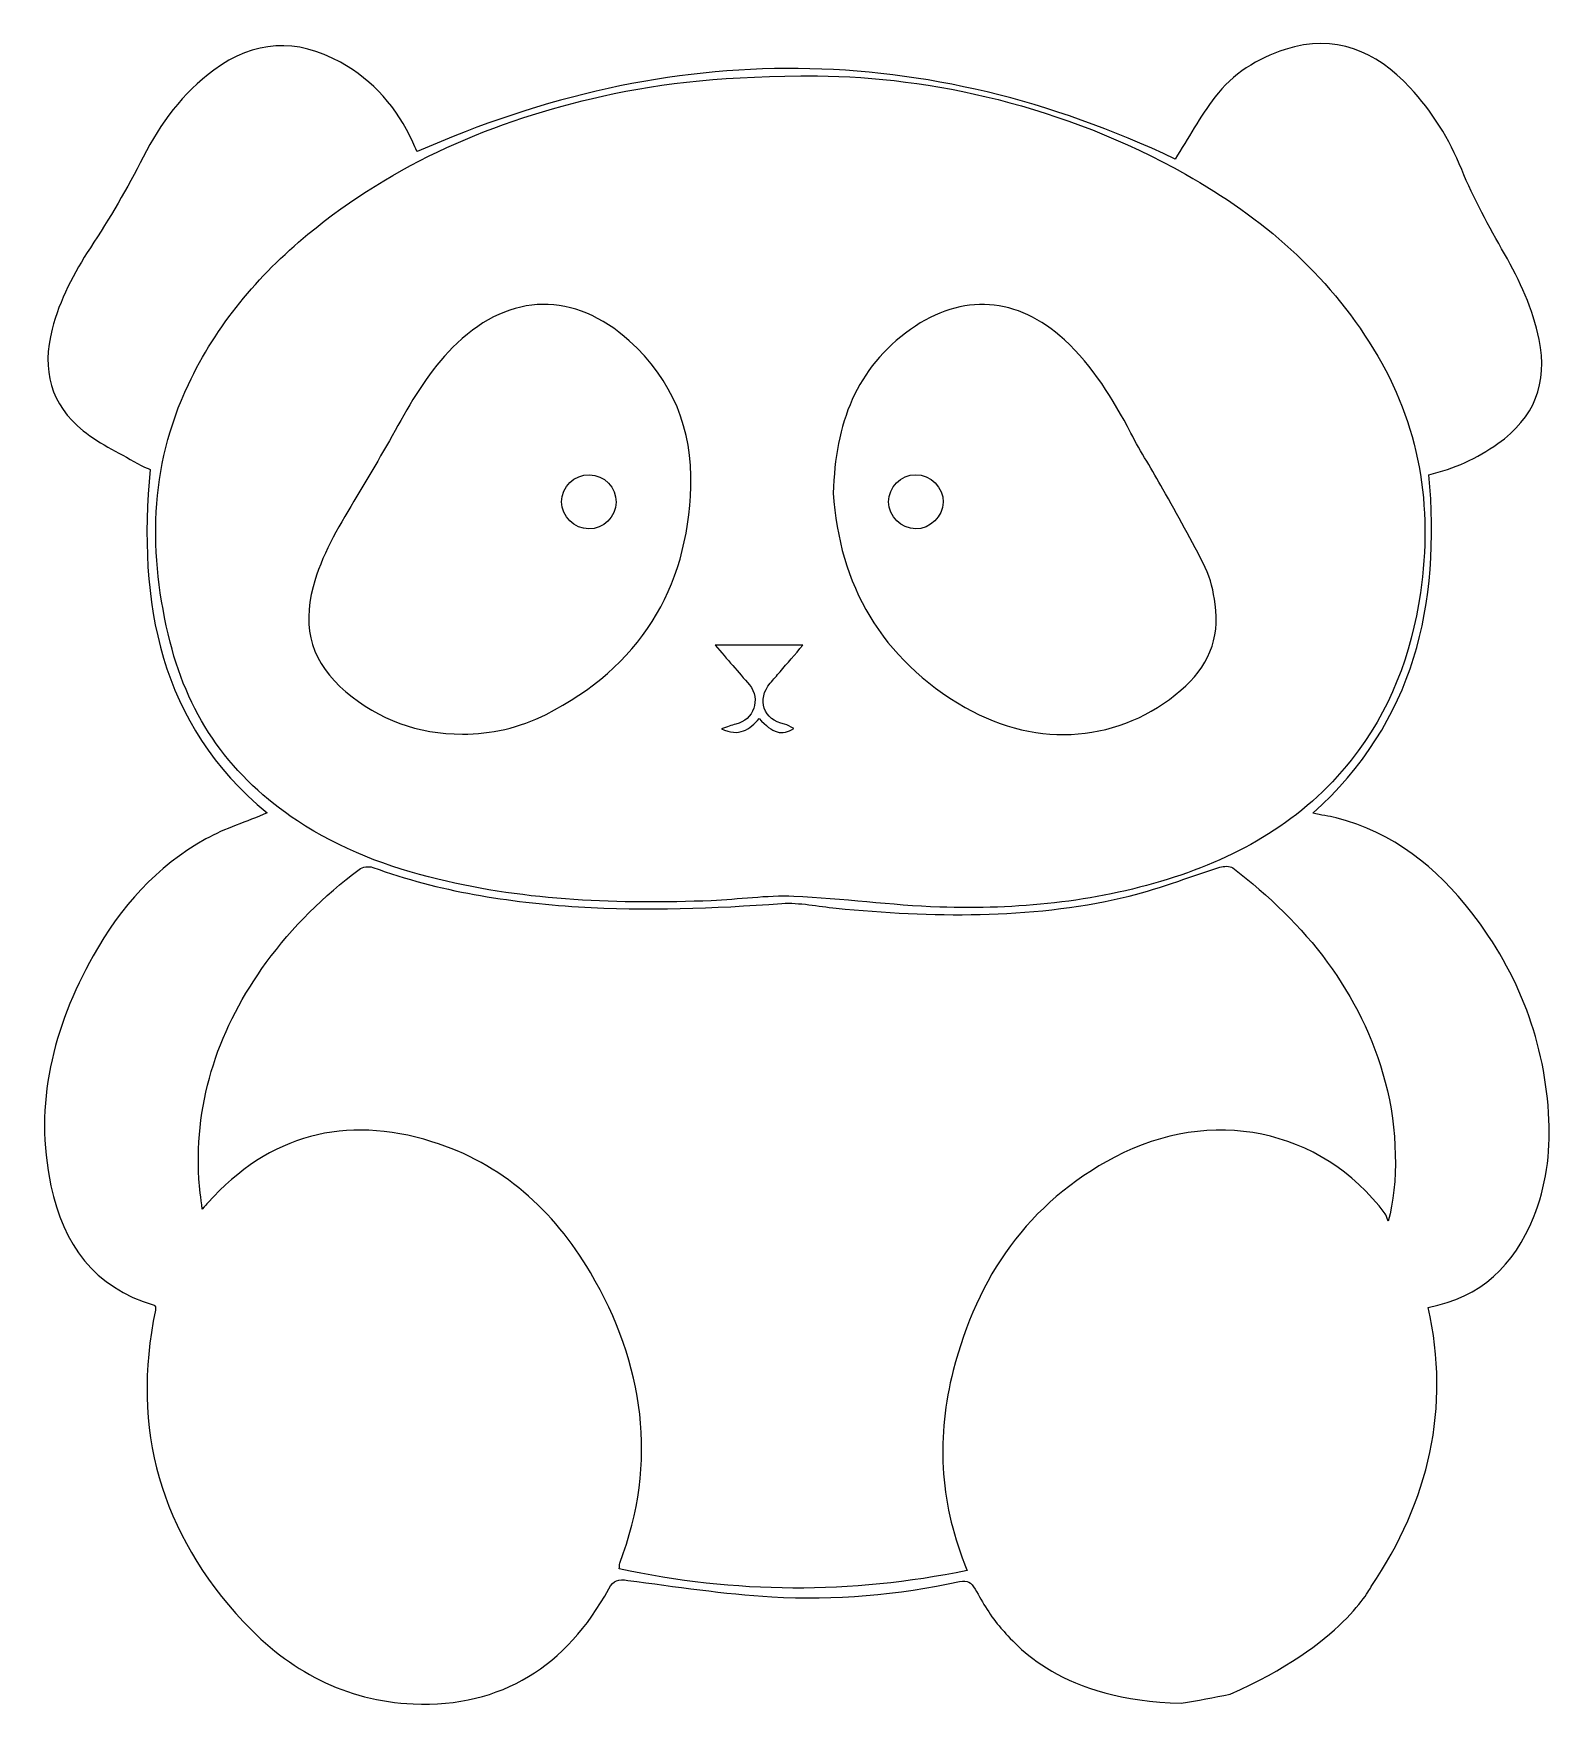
# Model space of a CAD drawing. Header units: centimetres. Extents: x -8.7 to 7.2, y -8.7 to 8.8.
import ezdxf

# ---------------------------------------------------------------- set-up
doc = ezdxf.new("R2010")
doc.units = ezdxf.units.CM
doc.header["$MEASUREMENT"] = 0
doc.layers.add('Layer 1', color=7, linetype='Continuous')

msp = doc.modelspace()

# ---------------------------------------------------------------- linework, layer by layer
at = {"layer": 'Layer 1'}
msp.add_open_spline([(3.85024, -8.57398), (3.68069, -8.60488), (3.51051, -8.64193), (3.33851, -8.6659), (3.33851, -8.6659), (2.08539, -8.64704), (1.59856, -8.0513), (1.44743, -7.88038), (1.44743, -7.88038), (1.33996, -7.75878), (1.25727, -7.61323), (1.17634, -7.47107), (1.17634, -7.47107), (1.13504, -7.39855), (1.10067, -7.37407), (1.01415, -7.39225), (1.01415, -7.39225), (0.3646, -7.5287), (-0.29421, -7.5923), (-0.95567, -7.55232), (-0.95567, -7.55232), (-1.46137, -7.52176), (-1.96461, -7.44543), (-2.46758, -7.37904), (-2.46758, -7.37904), (-2.56653, -7.36597), (-2.61363, -7.37388), (-2.66586, -7.46889), (-2.66586, -7.46889), (-3.10938, -8.27553), (-3.78484, -8.71264), (-4.71672, -8.67499), (-4.71672, -8.67499), (-5.42641, -8.64628), (-6.0212, -8.32534), (-6.49834, -7.81295), (-6.49834, -7.81295), (-7.36112, -6.88635), (-7.68269, -5.79603), (-7.42113, -4.54632), (-7.42113, -4.54632), (-7.4188, -4.53529), (-7.42081, -4.52335), (-7.42092, -4.51174), (-7.42092, -4.51174), (-7.42563, -4.5056), (-7.42904, -4.49565), (-7.43489, -4.49396), (-7.43489, -4.49396), (-8.06552, -4.30997), (-8.38742, -3.85078), (-8.51701, -3.24214), (-8.51701, -3.24214), (-8.70037, -2.38119), (-8.49447, -1.58273), (-8.07399, -0.83054), (-8.07399, -0.83054), (-7.78858, -0.32), (-7.40991, 0.10942), (-6.8926, 0.39472), (-6.8926, 0.39472), (-6.69014, 0.50637), (-6.46522, 0.57728), (-6.24884, 0.66745), (-6.24884, 0.66745), (-7.38139, 1.60029), (-7.60742, 2.86706), (-7.47645, 4.27092), (-7.47645, 4.27092), (-7.49997, 4.2806), (-7.53707, 4.29119), (-7.56937, 4.31003), (-7.56937, 4.31003), (-7.77405, 4.42938), (-7.99397, 4.52998), (-8.17818, 4.6756), (-8.17818, 4.6756), (-8.52288, 4.94817), (-8.6153, 5.31716), (-8.50513, 5.73933), (-8.50513, 5.73933), (-8.42419, 6.04945), (-8.27703, 6.32988), (-8.1032, 6.59486), (-8.1032, 6.59486), (-7.90161, 6.90209), (-7.71696, 7.21721), (-7.55001, 7.54503), (-7.55001, 7.54503), (-7.36962, 7.89917), (-7.13477, 8.21747), (-6.80973, 8.4571), (-6.80973, 8.4571), (-6.38521, 8.77008), (-5.93944, 8.79421), (-5.48009, 8.53923), (-5.48009, 8.53923), (-5.13335, 8.34675), (-4.88592, 8.06163), (-4.72193, 7.70225), (-4.72193, 7.70225), (-4.70735, 7.67034), (-4.69298, 7.63835), (-4.67825, 7.60655), (-4.67825, 7.60655), (-4.67669, 7.60322), (-4.67314, 7.60081), (-4.67439, 7.60216), (-4.67439, 7.60216), (-2.00175, 8.78649), (0.65289, 8.76858), (3.27462, 7.52432), (3.27462, 7.52432), (3.41014, 7.73818), (3.53439, 7.96874), (3.69187, 8.17385), (3.69187, 8.17385), (3.8788, 8.41737), (4.13616, 8.58096), (4.42884, 8.6742), (4.42884, 8.6742), (4.95377, 8.84144), (5.37869, 8.65809), (5.73742, 8.27431), (5.73742, 8.27431), (5.97229, 8.02309), (6.15147, 7.7325), (6.28005, 7.41637), (6.28005, 7.41637), (6.40573, 7.10736), (6.56625, 6.81902), (6.72987, 6.53025), (6.72987, 6.53025), (6.88992, 6.24778), (7.02745, 5.9542), (7.09296, 5.63231), (7.09296, 5.63231), (7.18628, 5.17352), (7.04279, 4.81062), (6.65925, 4.5403), (6.65925, 4.5403), (6.43973, 4.38557), (6.20165, 4.27429), (5.93673, 4.21505), (5.93673, 4.21505), (6.05854, 2.8534), (5.78944, 1.62869), (4.71846, 0.66418), (4.71846, 0.66418), (4.80776, 0.64669), (4.88613, 0.63513), (4.96256, 0.61584), (4.96256, 0.61584), (5.56258, 0.46426), (6.01536, 0.09734), (6.38589, -0.37921), (6.38589, -0.37921), (6.88196, -1.01723), (7.15739, -1.74208), (7.19546, -2.55152), (7.19546, -2.55152), (7.21194, -2.90233), (7.16477, -3.24698), (7.0329, -3.57443), (7.0329, -3.57443), (6.83131, -4.07476), (6.48344, -4.41141), (5.92895, -4.51703), (5.92895, -4.51703), (6.16369, -5.57751), (5.93975, -6.54223), (5.33097, -7.44446), (5.33097, -7.44446), (5.33096, -7.44445), (5.03497, -8.05397), (3.85024, -8.57398)], degree=3, knots=[0, 0, 0, 0, 0.02222222, 0.02222222, 0.02222222, 0.02222222, 0.04444444, 0.04444444, 0.04444444, 0.04444444, 0.06666667, 0.06666667, 0.06666667, 0.06666667, 0.08888889, 0.08888889, 0.08888889, 0.08888889, 0.11111111, 0.11111111, 0.11111111, 0.11111111, 0.13333333, 0.13333333, 0.13333333, 0.13333333, 0.15555556, 0.15555556, 0.15555556, 0.15555556, 0.17777778, 0.17777778, 0.17777778, 0.17777778, 0.2, 0.2, 0.2, 0.2, 0.22222222, 0.22222222, 0.22222222, 0.22222222, 0.24444444, 0.24444444, 0.24444444, 0.24444444, 0.26666667, 0.26666667, 0.26666667, 0.26666667, 0.28888889, 0.28888889, 0.28888889, 0.28888889, 0.31111111, 0.31111111, 0.31111111, 0.31111111, 0.33333333, 0.33333333, 0.33333333, 0.33333333, 0.35555556, 0.35555556, 0.35555556, 0.35555556, 0.37777778, 0.37777778, 0.37777778, 0.37777778, 0.4, 0.4, 0.4, 0.4, 0.42222222, 0.42222222, 0.42222222, 0.42222222, 0.44444444, 0.44444444, 0.44444444, 0.44444444, 0.46666667, 0.46666667, 0.46666667, 0.46666667, 0.48888889, 0.48888889, 0.48888889, 0.48888889, 0.51111111, 0.51111111, 0.51111111, 0.51111111, 0.53333333, 0.53333333, 0.53333333, 0.53333333, 0.55555556, 0.55555556, 0.55555556, 0.55555556, 0.57777778, 0.57777778, 0.57777778, 0.57777778, 0.6, 0.6, 0.6, 0.6, 0.62222222, 0.62222222, 0.62222222, 0.62222222, 0.64444444, 0.64444444, 0.64444444, 0.64444444, 0.66666667, 0.66666667, 0.66666667, 0.66666667, 0.68888889, 0.68888889, 0.68888889, 0.68888889, 0.71111111, 0.71111111, 0.71111111, 0.71111111, 0.73333333, 0.73333333, 0.73333333, 0.73333333, 0.75555556, 0.75555556, 0.75555556, 0.75555556, 0.77777778, 0.77777778, 0.77777778, 0.77777778, 0.8, 0.8, 0.8, 0.8, 0.82222222, 0.82222222, 0.82222222, 0.82222222, 0.84444444, 0.84444444, 0.84444444, 0.84444444, 0.86666667, 0.86666667, 0.86666667, 0.86666667, 0.88888889, 0.88888889, 0.88888889, 0.88888889, 0.91111111, 0.91111111, 0.91111111, 0.91111111, 0.93333333, 0.93333333, 0.93333333, 0.93333333, 0.95555556, 0.95555556, 0.95555556, 0.95555556, 1, 1, 1, 1], dxfattribs=at)
at = {"layer": 'Layer 1', "color": 7}
for points, knots in [([(5.35559, 5.53236), (4.86865, 6.32616), (4.1874, 6.91274), (3.38481, 7.36484), (3.38481, 7.36484), (2.10087, 8.08808), (0.7085, 8.38526), (-0.47715, 8.3969), (-0.47715, 8.3969), (-1.42089, 8.39793), (-2.08079, 8.33083), (-2.73161, 8.18523), (-2.73161, 8.18523), (-3.86855, 7.93086), (-4.91617, 7.48316), (-5.82168, 6.73576), (-5.82168, 6.73576), (-6.34992, 6.29975), (-6.78074, 5.78427), (-7.07517, 5.16144), (-7.07517, 5.16144), (-7.48919, 4.28564), (-7.4967, 3.37855), (-7.26673, 2.45888), (-7.26673, 2.45888), (-7.06763, 1.66259), (-6.61898, 1.03656), (-5.93238, 0.58492), (-5.93238, 0.58492), (-5.48, 0.28737), (-4.98089, 0.09859), (-4.45733, -0.02807), (-4.45733, -0.02807), (-3.51409, -0.25638), (-2.55498, -0.29075), (-1.59078, -0.25225), (-1.59078, -0.25225), (-1.30196, -0.24077), (-1.01256, -0.19555), (-0.72517, -0.20775), (-0.72517, -0.20775), (-0.21423, -0.22945), (0.29464, -0.30247), (0.80558, -0.31917), (0.80558, -0.31917), (1.61407, -0.34563), (2.41478, -0.27009), (3.19252, -0.029), (3.19252, -0.029), (3.95179, 0.20637), (4.61741, 0.58907), (5.12014, 1.22023), (5.12014, 1.22023), (5.53009, 1.73492), (5.75128, 2.32868), (5.84639, 2.97466), (5.84639, 2.97466), (5.98035, 3.88461), (5.84078, 4.74131), (5.35559, 5.53236)], [0, 0, 0, 0, 0.0625, 0.0625, 0.0625, 0.0625, 0.125, 0.125, 0.125, 0.125, 0.1875, 0.1875, 0.1875, 0.1875, 0.25, 0.25, 0.25, 0.25, 0.3125, 0.3125, 0.3125, 0.3125, 0.375, 0.375, 0.375, 0.375, 0.4375, 0.4375, 0.4375, 0.4375, 0.5, 0.5, 0.5, 0.5, 0.5625, 0.5625, 0.5625, 0.5625, 0.625, 0.625, 0.625, 0.625, 0.6875, 0.6875, 0.6875, 0.6875, 0.75, 0.75, 0.75, 0.75, 0.8125, 0.8125, 0.8125, 0.8125, 0.875, 0.875, 0.875, 0.875, 1, 1, 1, 1]), ([(-1.80462, 4.09194), (-1.83796, 3.00458), (-2.34887, 2.19803), (-3.32402, 1.70098), (-3.32402, 1.70098), (-3.60244, 1.55908), (-3.90409, 1.49445), (-4.20109, 1.49498), (-4.20109, 1.49498), (-4.67538, 1.49199), (-5.07382, 1.6477), (-5.42315, 1.9384), (-5.42315, 1.9384), (-5.77576, 2.23185), (-5.88718, 2.59896), (-5.76729, 3.04052), (-5.76729, 3.04052), (-5.67913, 3.3653), (-5.51125, 3.65068), (-5.33988, 3.93568), (-5.33988, 3.93568), (-5.17137, 4.21598), (-5.00635, 4.49855), (-4.8472, 4.78428), (-4.8472, 4.78428), (-4.68287, 5.07929), (-4.50197, 5.36078), (-4.25546, 5.59504), (-4.25546, 5.59504), (-3.69523, 6.12746), (-3.02591, 6.1358), (-2.45045, 5.61867), (-2.45045, 5.61867), (-1.99628, 5.21055), (-1.78636, 4.68617), (-1.80462, 4.09194)], [0, 0, 0, 0, 0.1, 0.1, 0.1, 0.1, 0.2, 0.2, 0.2, 0.2, 0.3, 0.3, 0.3, 0.3, 0.4, 0.4, 0.4, 0.4, 0.5, 0.5, 0.5, 0.5, 0.6, 0.6, 0.6, 0.6, 0.7, 0.7, 0.7, 0.7, 0.8, 0.8, 0.8, 0.8, 1, 1, 1, 1]), ([(3.33576, 1.95466), (2.7065, 1.41303), (1.84163, 1.33429), (1.07302, 1.77445), (1.07302, 1.77445), (0.18759, 2.2815), (-0.25032, 3.06842), (-0.31099, 4.02097), (-0.31099, 4.02097), (-0.29086, 4.75408), (-0.07146, 5.33389), (0.49922, 5.73875), (0.49922, 5.73875), (1.0414, 6.12343), (1.62381, 6.07967), (2.11286, 5.62903), (2.11286, 5.62903), (2.41388, 5.35172), (2.62245, 5.0102), (2.80972, 4.65142), (2.80972, 4.65142), (2.9141, 4.4515), (3.03673, 4.26116), (3.14653, 4.06397), (3.14653, 4.06397), (3.29824, 3.79163), (3.45368, 3.52078), (3.59106, 3.24122), (3.59106, 3.24122), (3.64832, 3.12464), (3.6753, 2.98899), (3.69478, 2.85887), (3.69478, 2.85887), (3.74981, 2.49095), (3.61336, 2.19358), (3.33576, 1.95466)], [0, 0, 0, 0, 0.1, 0.1, 0.1, 0.1, 0.2, 0.2, 0.2, 0.2, 0.3, 0.3, 0.3, 0.3, 0.4, 0.4, 0.4, 0.4, 0.5, 0.5, 0.5, 0.5, 0.6, 0.6, 0.6, 0.6, 0.7, 0.7, 0.7, 0.7, 0.8, 0.8, 0.8, 0.8, 1, 1, 1, 1]), ([(-2.86713, 4.21439), (-3.02821, 4.21693), (-3.16174, 4.08779), (-3.16129, 3.92994), (-3.16129, 3.92994), (-3.16081, 3.77852), (-3.02876, 3.64697), (-2.87652, 3.64631), (-2.87652, 3.64631), (-2.72158, 3.64567), (-2.59392, 3.77045), (-2.58998, 3.9265), (-2.58998, 3.9265), (-2.58612, 4.08046), (-2.71269, 4.21193), (-2.86713, 4.21439)], [0, 0, 0, 0, 0.2, 0.2, 0.2, 0.2, 0.4, 0.4, 0.4, 0.4, 0.6, 0.6, 0.6, 0.6, 1, 1, 1, 1]), ([(0.5515, 4.2146), (0.39796, 4.21338), (0.26821, 4.08292), (0.26898, 3.93052), (0.26898, 3.93052), (0.26977, 3.77849), (0.40043, 3.64794), (0.55327, 3.64644), (0.55327, 3.64644), (0.70334, 3.64496), (0.83984, 3.77688), (0.84278, 3.92624), (0.84278, 3.92624), (0.84582, 4.08093), (0.70956, 4.21584), (0.5515, 4.2146)], [0, 0, 0, 0, 0.2, 0.2, 0.2, 0.2, 0.4, 0.4, 0.4, 0.4, 0.6, 0.6, 0.6, 0.6, 1, 1, 1, 1]), ([(-0.86905, 2.14887), (-0.90366, 2.10863), (-0.93795, 2.06873), (-0.97218, 2.0288), (-0.97218, 2.0288), (-1.11812, 1.85886), (-1.0424, 1.64206), (-0.8233, 1.59769), (-0.8233, 1.59769), (-0.79094, 1.59113), (-0.76139, 1.57083), (-0.72599, 1.55483), (-0.72599, 1.55483), (-0.8473, 1.47291), (-0.94803, 1.503), (-1.08873, 1.65926), (-1.08873, 1.65926), (-1.18599, 1.54012), (-1.29955, 1.46416), (-1.48449, 1.54948), (-1.48449, 1.54948), (-1.42131, 1.5703), (-1.37818, 1.58877), (-1.33317, 1.59856), (-1.33317, 1.59856), (-1.14778, 1.63888), (-1.06766, 1.86513), (-1.19016, 2.00972), (-1.19016, 2.00972), (-1.30536, 2.14564), (-1.42249, 2.27991), (-1.54946, 2.42734), (-1.54946, 2.42734), (-1.23842, 2.42734), (-0.94446, 2.42734), (-0.62956, 2.42734), (-0.62956, 2.42734), (-0.7134, 2.32987), (-0.79206, 2.23845), (-0.86905, 2.14887)], [0, 0, 0, 0, 0.09090909, 0.09090909, 0.09090909, 0.09090909, 0.18181818, 0.18181818, 0.18181818, 0.18181818, 0.27272727, 0.27272727, 0.27272727, 0.27272727, 0.36363636, 0.36363636, 0.36363636, 0.36363636, 0.45454545, 0.45454545, 0.45454545, 0.45454545, 0.54545455, 0.54545455, 0.54545455, 0.54545455, 0.63636364, 0.63636364, 0.63636364, 0.63636364, 0.72727273, 0.72727273, 0.72727273, 0.72727273, 0.81818182, 0.81818182, 0.81818182, 0.81818182, 1, 1, 1, 1]), ([(3.87829, 0.09208), (3.84852, 0.11489), (3.78479, 0.11108), (3.74346, 0.09827), (3.74346, 0.09827), (3.40458, -0.00648), (3.07295, -0.1412), (2.72844, -0.21992), (2.72844, -0.21992), (1.734, -0.44714), (0.72663, -0.42757), (-0.2818, -0.33049), (-0.2818, -0.33049), (-0.47204, -0.31218), (-0.66431, -0.26831), (-0.85237, -0.2817), (-0.85237, -0.2817), (-1.56312, -0.33231), (-2.27347, -0.36197), (-2.98512, -0.3162), (-2.98512, -0.3162), (-3.72074, -0.26881), (-4.44446, -0.15729), (-5.14113, 0.09708), (-5.14113, 0.09708), (-5.18196, 0.11198), (-5.25014, 0.10213), (-5.28477, 0.07612), (-5.28477, 0.07612), (-5.65572, -0.20257), (-5.98441, -0.52517), (-6.25812, -0.9007), (-6.25812, -0.9007), (-6.75062, -1.57653), (-7.01065, -2.32622), (-6.96535, -3.16993), (-6.96535, -3.16993), (-6.96011, -3.2674), (-6.94439, -3.36432), (-6.93087, -3.48526), (-6.93087, -3.48526), (-6.89679, -3.44811), (-6.88388, -3.4342), (-6.87118, -3.42012), (-6.87118, -3.42012), (-6.22494, -2.7041), (-5.43264, -2.49672), (-4.52136, -2.77909), (-4.52136, -2.77909), (-3.78603, -3.00698), (-3.24395, -3.49563), (-2.85927, -4.15066), (-2.85927, -4.15066), (-2.29269, -5.11538), (-2.14759, -6.13112), (-2.54944, -7.19847), (-2.54944, -7.19847), (-2.55563, -7.21487), (-2.55373, -7.23432), (-2.55629, -7.25932), (-2.55629, -7.25932), (-1.33974, -7.52102), (-0.13009, -7.52628), (1.09163, -7.27633), (1.09163, -7.27633), (1.07808, -7.23982), (1.07187, -7.22198), (1.06491, -7.20444), (1.06491, -7.20444), (0.8031, -6.54211), (0.77133, -5.86263), (0.94685, -5.1786), (0.94685, -5.1786), (1.19812, -4.19917), (1.73081, -3.42015), (2.64198, -2.94062), (2.64198, -2.94062), (3.64449, -2.41304), (4.80132, -2.63143), (5.47805, -3.53524), (5.47805, -3.53524), (5.48924, -3.55019), (5.49287, -3.57083), (5.50895, -3.61136), (5.50895, -3.61136), (5.62177, -3.22017), (5.60626, -2.63589), (5.479, -2.15647), (5.479, -2.15647), (5.22695, -1.20714), (4.64209, -0.49281), (3.87829, 0.09208)], [0, 0, 0, 0, 0.04166667, 0.04166667, 0.04166667, 0.04166667, 0.08333333, 0.08333333, 0.08333333, 0.08333333, 0.125, 0.125, 0.125, 0.125, 0.16666667, 0.16666667, 0.16666667, 0.16666667, 0.20833333, 0.20833333, 0.20833333, 0.20833333, 0.25, 0.25, 0.25, 0.25, 0.29166667, 0.29166667, 0.29166667, 0.29166667, 0.33333333, 0.33333333, 0.33333333, 0.33333333, 0.375, 0.375, 0.375, 0.375, 0.41666667, 0.41666667, 0.41666667, 0.41666667, 0.45833333, 0.45833333, 0.45833333, 0.45833333, 0.5, 0.5, 0.5, 0.5, 0.54166667, 0.54166667, 0.54166667, 0.54166667, 0.58333333, 0.58333333, 0.58333333, 0.58333333, 0.625, 0.625, 0.625, 0.625, 0.66666667, 0.66666667, 0.66666667, 0.66666667, 0.70833333, 0.70833333, 0.70833333, 0.70833333, 0.75, 0.75, 0.75, 0.75, 0.79166667, 0.79166667, 0.79166667, 0.79166667, 0.83333333, 0.83333333, 0.83333333, 0.83333333, 0.875, 0.875, 0.875, 0.875, 0.91666667, 0.91666667, 0.91666667, 0.91666667, 1, 1, 1, 1])]:
    msp.add_open_spline(points, degree=3, knots=knots, dxfattribs=at)

doc.saveas('drawing.dxf')
